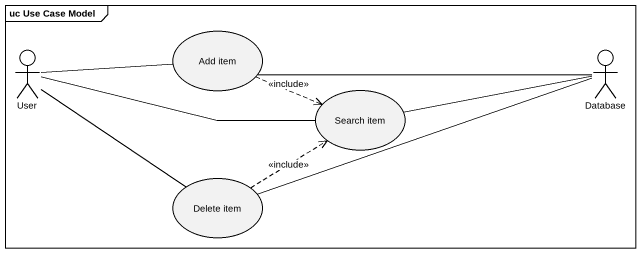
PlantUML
@startuml
mainframe uc Use Case Model
usecase "Add item" as Add_item
actor User
actor "Database" as Database_
usecase "Search item" as Search_item
usecase "Delete item" as Delete_item
Add_item -right- Database_
Add_item .right.> Search_item : <<include>>
User -right- Add_item
User -right- Search_item
User -- Delete_item
Search_item -right- Database_
Delete_item -right- Database_
Delete_item .up.> Search_item : <<include>>
@enduml
